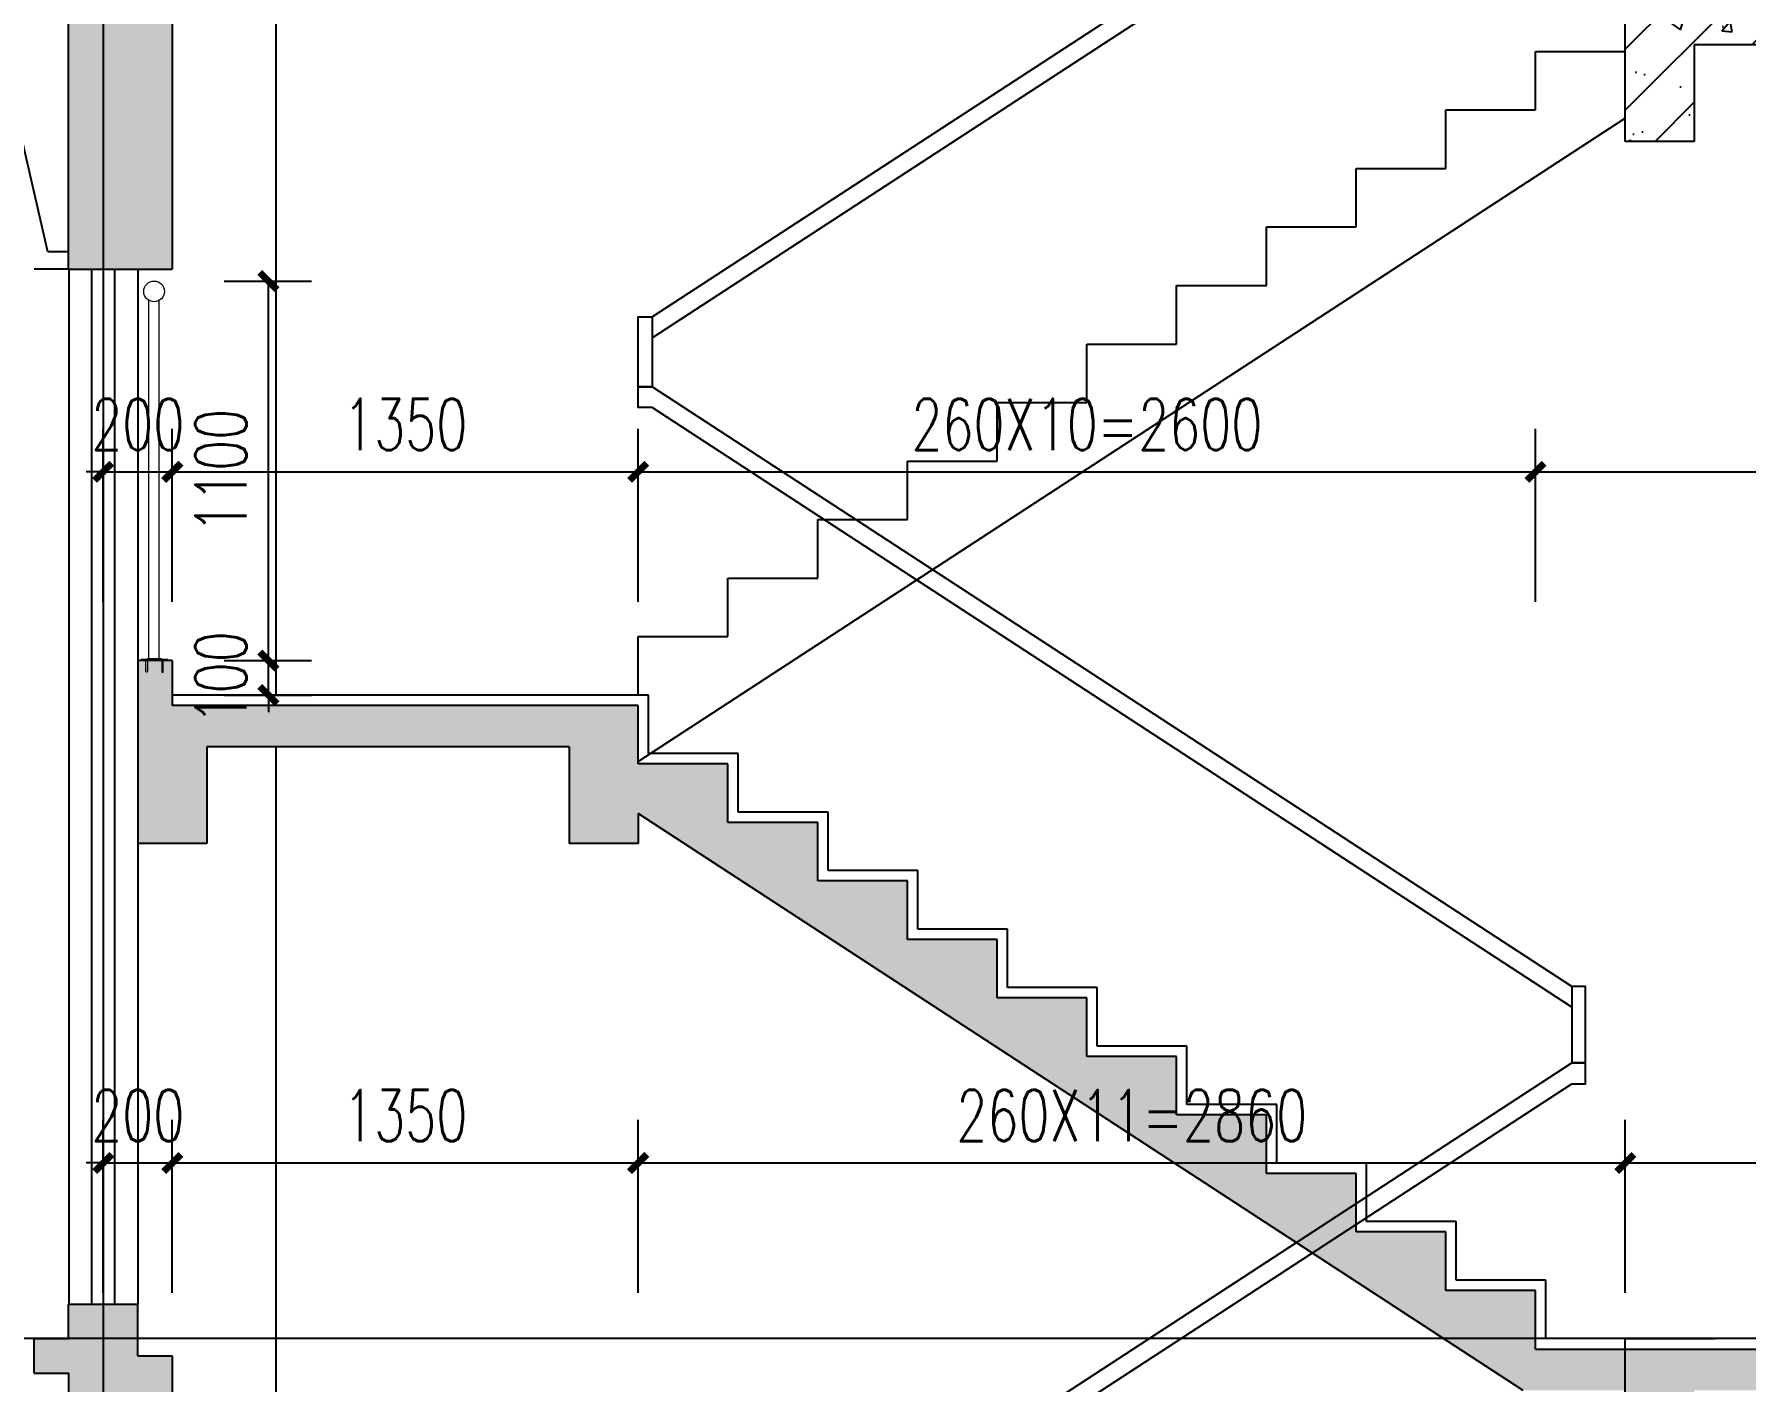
# Model space of a CAD drawing. Extents: x 1738711 to 2346805, y 1189731 to 2516152.
# Drawn here: x 2042993 to 2047952, y 1388647 to 1392552 of the extents above; entities that cross this region are included whole.
import ezdxf

# ---------------------------------------------------------------- set-up
doc = ezdxf.new("R2010")
doc.units = 0
doc.header["$LTSCALE"] = 1000
doc.header["$MEASUREMENT"] = 0
doc.linetypes.add('复件 140224通州运河二期售楼部条件图_t3$0$X-ME SHAFT SH$0$X-B2$0$WATER_LINE', pattern=[0])
for name, color, linetype in [('CONTINUOUS', 7, 'Continuous'), ('DOTE', 1, 'Continuous'), ('PUB_DIM', 3, 'Continuous'), ('PUB_HATCH', 8, 'Continuous'), ('S_E_STAIR', 4, 'Continuous'), ('WALL', 40, 'Continuous'), ('WINDOW', 144, 'Continuous'), ('切线', 35, 'Continuous'), ('看线', 8, 'Continuous')]:
    doc.layers.add(name, color=color, linetype=linetype)
doc.layers.add('填充', color=252, linetype='Continuous', lineweight=5)
doc.layers.add('栏杆', color=6, linetype='Continuous', lineweight=15)
doc.styles.add('_TCH_DIM_T3', font='SIMPLEX', dxfattribs={"width": 0.705882, "bigfont": 'GBCBIG'})
doc.dimstyles.new('_TCH_ARCH&&50', dxfattribs={"dimtxt": 148.75, "dimasz": 50, "dimexe": 125, "dimexo": 150, "dimgap": 63.125, "dimtad": 1, "dimdec": 0, "dimzin": 0, "dimdsep": 46, "dimtxsty": '_TCH_DIM_T3', "dimblk": 'ARCHTICK', "dimcen": 0.09, "dimclrt": 7, "dimazin": 2, "dimtfac": 1, "dimtdec": 0, "dimtix": 1, "dimtmove": 2, "dimatfit": 3, "dimfxl": 50, "dimtolj": 1, "dimtzin": 0, "dimarcsym": 0})
pattern_1 = [(45, (0, 0), (-88.3883476, 88.3883476), []), (50, (0, 0), (358.63009, -31.376067), [37.5, -412.5]), (355, (0, 0), (-69.375667, 376.096067), [30, -330]), (100.4514, (29.9, -2.6), (289.25469, 344.71977), [31.870095, -350.571056]), (46.1842, (0, 100), (533.620524, -82.75951), [56.25, -618.75]), (96.6356, (44.47, 93.1), (467.33135, 487.05894), [47.80514, -525.8565]), (351.1842, (0, 100), (467.33097, 487.0593), [45, -495]), (21, (50, 75), (298.453526, -201.309445), [37.5, -412.5]), (326, (50, 75), (121.657666, 362.57502), [30, -330]), (71.4514, (74.87, 58.22), (420.111314, 161.26525), [31.870095, -350.571056]), (37.5, (0, 0), (6.0799277, 166.446927), [0, -326, 0, -335, 0, -331.25]), (7.5, (0, 0), (131.534769, 197.205856), [0, -191, 0, -318.5, 0, -126.25]), (327.5, (-111.5, 0), (266.911218, -11.277436), [0, -125, 0, -390, 0, -517.5]), (317.5, (-161.5, 0), (291.593085, 50.052491), [0, -162.5, 0, -259, 0, -367.5])]

# ---------------------------------------------------------------- blocks, each defined once
blk = doc.blocks.new('gdfdgdfgdfbvfcxv')
at = {"layer": '填充'}
blk.add_line((264925, -67479), (264925, -67589), dxfattribs=at)
for points in [[(264919, -67480), (264829, -67480, -1), (264829, -67468), (264919, -67468)], [(264919, -67588), (264829, -67588, 1), (264829, -67600), (264919, -67600)]]:
    blk.add_lwpolyline(points, format="xyb", dxfattribs=at)
blk.add_lwpolyline([(264911, -67634), (264911, -67434), (264919, -67434), (264919, -67634)], close=True, dxfattribs=at)
blk.add_lwpolyline([(264911, -67634), (264911, -67434), (264919, -67434), (264919, -67634)], close=True, dxfattribs=at)
for centre, radius, start, end in [((264919, -67483), 4.5, 318.2388, 90), ((264915, -67488), 9.2, 330.3198, 59.7492), ((264919, -67495), 4.5, 318.2388, 90), ((264919, -67501), 4.5, 318.2388, 90), ((264919, -67507), 4.5, 318.2388, 90), ((264919, -67513), 4.5, 318.2388, 90), ((264919, -67519), 4.5, 318.2388, 90), ((264919, -67525), 4.5, 318.2388, 90), ((264919, -67531), 4.5, 318.2388, 90), ((264919, -67537), 4.5, 318.2388, 90), ((264919, -67543), 4.5, 318.2388, 90), ((264919, -67549), 4.5, 318.2388, 90), ((264919, -67555), 4.5, 318.2388, 90), ((264919, -67561), 4.5, 318.2388, 90), ((264919, -67567), 4.5, 318.2388, 90), ((264919, -67573), 4.5, 318.2388, 90), ((264919, -67579), 4.5, 318.2388, 90), ((264919, -67585), 4.5, 270, 90)]:
    blk.add_arc(centre, radius, start, end, dxfattribs=at)
blk = doc.blocks.new('_ArchTick')
at = {"color": 0, "linetype": 'ByBlock', "const_width": 0.4}
blk.add_lwpolyline([(-0.5, -0.5), (0.5, 0.5)], dxfattribs=at)
blk = doc.blocks.new('*D276')
at = {"layer": 'Defpoints', "color": 0, "transparency": 16777216}
for p in [(2043393.2, 1391836.9), (2043671.7, 1391836.9), (2043393.2, 1390736.9)]:
    blk.add_point(p, dxfattribs=at)
at = {"layer": 'PUB_DIM', "color": 0, "lineweight": -2, "transparency": 16777216}
for p, q in [((2043543.2, 1391836.9), (2043796.7, 1391836.9)), ((2043671.7, 1390736.9), (2043671.7, 1391836.9)), ((2043543.2, 1390736.9), (2043796.7, 1390736.9))]:
    blk.add_line(p, q, dxfattribs=at)
at = {"layer": 'PUB_DIM', "color": 0, "lineweight": -2, "transparency": 16777216, "xscale": 50, "yscale": 50, "zscale": 50}
for p, rotation in [((2043671.7, 1391836.9), 90), ((2043671.7, 1390736.9), 270)]:
    blk.add_blockref('_ArchTick', p, dxfattribs=dict(at, rotation=rotation))
at = {"layer": 'PUB_DIM', "color": 7, "transparency": 16777216, "insert": (2043534.2, 1391286.9), "char_height": 148.75, "attachment_point": 5, "rotation": 90, "style": '_TCH_DIM_T3'}
blk.add_mtext('\\A1;1100', dxfattribs=at)
blk = doc.blocks.new('*D277')
at = {"layer": 'Defpoints', "color": 0, "transparency": 16777216}
for p in [(2043393.2, 1390736.9), (2043671.7, 1390736.9), (2043393.2, 1390636.9)]:
    blk.add_point(p, dxfattribs=at)
at = {"layer": 'PUB_DIM', "color": 0, "lineweight": -2, "transparency": 16777216}
for p, q in [((2043671.7, 1390736.9), (2043671.7, 1390786.9)), ((2043543.2, 1390736.9), (2043796.7, 1390736.9)), ((2043671.7, 1390636.9), (2043671.7, 1390736.9)), ((2043543.2, 1390636.9), (2043796.7, 1390636.9)), ((2043671.7, 1390636.9), (2043671.7, 1390586.9))]:
    blk.add_line(p, q, dxfattribs=at)
at = {"layer": 'PUB_DIM', "color": 0, "lineweight": -2, "transparency": 16777216, "xscale": 50, "yscale": 50, "zscale": 50}
for p, rotation in [((2043671.7, 1390736.9), 270), ((2043671.7, 1390636.9), 90)]:
    blk.add_blockref('_ArchTick', p, dxfattribs=dict(at, rotation=rotation))
at = {"layer": 'PUB_DIM', "color": 7, "transparency": 16777216, "insert": (2043534.2, 1390686.9), "char_height": 148.75, "attachment_point": 5, "rotation": 90, "style": '_TCH_DIM_T3'}
blk.add_mtext('\\A1;100', dxfattribs=at)
blk = doc.blocks.new('*D1507')
at = {"layer": 'Defpoints', "color": 0, "transparency": 16777216}
for p in [(2048943.2, 1391283.8), (2047343.2, 1390757), (2048943.2, 1390757)]:
    blk.add_point(p, dxfattribs=at)
at = {"layer": 'PUB_DIM', "color": 0, "lineweight": -2, "transparency": 16777216}
for p, q in [((2047343.2, 1390907), (2047343.2, 1391408.8)), ((2048943.2, 1390907), (2048943.2, 1391408.8)), ((2047343.2, 1391283.8), (2048943.2, 1391283.8))]:
    blk.add_line(p, q, dxfattribs=at)
at = {"layer": 'PUB_DIM', "color": 0, "lineweight": -2, "transparency": 16777216, "xscale": 50, "yscale": 50, "zscale": 50, "rotation": 180}
blk.add_blockref('_ArchTick', (2047343.2, 1391283.8), dxfattribs=at)
at = {"layer": 'PUB_DIM', "color": 0, "lineweight": -2, "transparency": 16777216, "xscale": 50, "yscale": 50, "zscale": 50}
blk.add_blockref('_ArchTick', (2048943.2, 1391283.8), dxfattribs=at)
at = {"layer": 'PUB_DIM', "color": 7, "transparency": 16777216, "insert": (2048143.2, 1391421.3), "char_height": 148.75, "attachment_point": 5, "style": '_TCH_DIM_T3'}
blk.add_mtext('\\A1;1600', dxfattribs=at)
blk = doc.blocks.new('*D1508')
at = {"layer": 'Defpoints', "color": 0, "transparency": 16777216}
for p in [(2047343.2, 1391283.8), (2044743.2, 1390757), (2047343.2, 1390757)]:
    blk.add_point(p, dxfattribs=at)
at = {"layer": 'PUB_DIM', "color": 0, "lineweight": -2, "transparency": 16777216}
for p, q in [((2044743.2, 1390907), (2044743.2, 1391408.8)), ((2047343.2, 1390907), (2047343.2, 1391408.8)), ((2044743.2, 1391283.8), (2047343.2, 1391283.8))]:
    blk.add_line(p, q, dxfattribs=at)
at = {"layer": 'PUB_DIM', "color": 0, "lineweight": -2, "transparency": 16777216, "xscale": 50, "yscale": 50, "zscale": 50, "rotation": 180}
blk.add_blockref('_ArchTick', (2044743.2, 1391283.8), dxfattribs=at)
at = {"layer": 'PUB_DIM', "color": 0, "lineweight": -2, "transparency": 16777216, "xscale": 50, "yscale": 50, "zscale": 50}
blk.add_blockref('_ArchTick', (2047343.2, 1391283.8), dxfattribs=at)
at = {"layer": 'PUB_DIM', "color": 7, "transparency": 16777216, "insert": (2046043.2, 1391421.3), "char_height": 148.75, "attachment_point": 5, "style": '_TCH_DIM_T3'}
blk.add_mtext('\\A1;260X10=2600', dxfattribs=at)
blk = doc.blocks.new('*D1509')
at = {"layer": 'Defpoints', "color": 0, "transparency": 16777216}
for p in [(2044743.2, 1391283.8), (2043393.2, 1390757), (2044743.2, 1390757)]:
    blk.add_point(p, dxfattribs=at)
at = {"layer": 'PUB_DIM', "color": 0, "lineweight": -2, "transparency": 16777216}
for p, q in [((2043393.2, 1390907), (2043393.2, 1391408.8)), ((2044743.2, 1390907), (2044743.2, 1391408.8)), ((2043393.2, 1391283.8), (2044743.2, 1391283.8))]:
    blk.add_line(p, q, dxfattribs=at)
at = {"layer": 'PUB_DIM', "color": 0, "lineweight": -2, "transparency": 16777216, "xscale": 50, "yscale": 50, "zscale": 50, "rotation": 180}
blk.add_blockref('_ArchTick', (2043393.2, 1391283.8), dxfattribs=at)
at = {"layer": 'PUB_DIM', "color": 0, "lineweight": -2, "transparency": 16777216, "xscale": 50, "yscale": 50, "zscale": 50}
blk.add_blockref('_ArchTick', (2044743.2, 1391283.8), dxfattribs=at)
at = {"layer": 'PUB_DIM', "color": 7, "transparency": 16777216, "insert": (2044068.2, 1391421.3), "char_height": 148.75, "attachment_point": 5, "style": '_TCH_DIM_T3'}
blk.add_mtext('\\A1;1350', dxfattribs=at)
blk = doc.blocks.new('*D1510')
at = {"layer": 'Defpoints', "color": 0, "transparency": 16777216}
for p in [(2043393.2, 1391283.8), (2043193.2, 1390757), (2043393.2, 1390757)]:
    blk.add_point(p, dxfattribs=at)
at = {"layer": 'PUB_DIM', "color": 0, "lineweight": -2, "transparency": 16777216}
for p, q in [((2043193.2, 1390907), (2043193.2, 1391408.8)), ((2043393.2, 1390907), (2043393.2, 1391408.8)), ((2043193.2, 1391283.8), (2043143.2, 1391283.8)), ((2043193.2, 1391283.8), (2043393.2, 1391283.8)), ((2043393.2, 1391283.8), (2043443.2, 1391283.8))]:
    blk.add_line(p, q, dxfattribs=at)
at = {"layer": 'PUB_DIM', "color": 0, "lineweight": -2, "transparency": 16777216, "xscale": 50, "yscale": 50, "zscale": 50}
blk.add_blockref('_ArchTick', (2043193.2, 1391283.8), dxfattribs=at)
at = {"layer": 'PUB_DIM', "color": 0, "lineweight": -2, "transparency": 16777216, "xscale": 50, "yscale": 50, "zscale": 50, "rotation": 180}
blk.add_blockref('_ArchTick', (2043393.2, 1391283.8), dxfattribs=at)
at = {"layer": 'PUB_DIM', "color": 7, "transparency": 16777216, "insert": (2043293.2, 1391421.3), "char_height": 148.75, "attachment_point": 5, "style": '_TCH_DIM_T3'}
blk.add_mtext('\\A1;200', dxfattribs=at)
blk = doc.blocks.new('*D1513')
at = {"layer": 'Defpoints', "color": 0, "transparency": 16777216}
for p in [(2048943.2, 1389280.8), (2047603.2, 1388754), (2048943.2, 1388754)]:
    blk.add_point(p, dxfattribs=at)
at = {"layer": 'PUB_DIM', "color": 0, "lineweight": -2, "transparency": 16777216}
for p, q in [((2047603.2, 1388904), (2047603.2, 1389405.8)), ((2048943.2, 1388904), (2048943.2, 1389405.8)), ((2047603.2, 1389280.8), (2048943.2, 1389280.8))]:
    blk.add_line(p, q, dxfattribs=at)
at = {"layer": 'PUB_DIM', "color": 0, "lineweight": -2, "transparency": 16777216, "xscale": 50, "yscale": 50, "zscale": 50, "rotation": 180}
blk.add_blockref('_ArchTick', (2047603.2, 1389280.8), dxfattribs=at)
at = {"layer": 'PUB_DIM', "color": 0, "lineweight": -2, "transparency": 16777216, "xscale": 50, "yscale": 50, "zscale": 50}
blk.add_blockref('_ArchTick', (2048943.2, 1389280.8), dxfattribs=at)
at = {"layer": 'PUB_DIM', "color": 7, "transparency": 16777216, "insert": (2048273.2, 1389418.3), "char_height": 148.75, "attachment_point": 5, "style": '_TCH_DIM_T3'}
blk.add_mtext('\\A1;1340', dxfattribs=at)
blk = doc.blocks.new('*D1514')
at = {"layer": 'Defpoints', "color": 0, "transparency": 16777216}
for p in [(2047603.2, 1389280.8), (2044743.2, 1388754), (2047603.2, 1388754)]:
    blk.add_point(p, dxfattribs=at)
at = {"layer": 'PUB_DIM', "color": 0, "lineweight": -2, "transparency": 16777216}
for p, q in [((2044743.2, 1388904), (2044743.2, 1389405.8)), ((2047603.2, 1388904), (2047603.2, 1389405.8)), ((2044743.2, 1389280.8), (2047603.2, 1389280.8))]:
    blk.add_line(p, q, dxfattribs=at)
at = {"layer": 'PUB_DIM', "color": 0, "lineweight": -2, "transparency": 16777216, "xscale": 50, "yscale": 50, "zscale": 50, "rotation": 180}
blk.add_blockref('_ArchTick', (2044743.2, 1389280.8), dxfattribs=at)
at = {"layer": 'PUB_DIM', "color": 0, "lineweight": -2, "transparency": 16777216, "xscale": 50, "yscale": 50, "zscale": 50}
blk.add_blockref('_ArchTick', (2047603.2, 1389280.8), dxfattribs=at)
at = {"layer": 'PUB_DIM', "color": 7, "transparency": 16777216, "insert": (2046173.2, 1389418.3), "char_height": 148.75, "attachment_point": 5, "style": '_TCH_DIM_T3'}
blk.add_mtext('\\A1;260X11=2860', dxfattribs=at)
blk = doc.blocks.new('*D1515')
at = {"layer": 'Defpoints', "color": 0, "transparency": 16777216}
for p in [(2044743.2, 1389280.8), (2043393.2, 1388754), (2044743.2, 1388754)]:
    blk.add_point(p, dxfattribs=at)
at = {"layer": 'PUB_DIM', "color": 0, "lineweight": -2, "transparency": 16777216}
for p, q in [((2043393.2, 1388904), (2043393.2, 1389405.8)), ((2044743.2, 1388904), (2044743.2, 1389405.8)), ((2043393.2, 1389280.8), (2044743.2, 1389280.8))]:
    blk.add_line(p, q, dxfattribs=at)
at = {"layer": 'PUB_DIM', "color": 0, "lineweight": -2, "transparency": 16777216, "xscale": 50, "yscale": 50, "zscale": 50, "rotation": 180}
blk.add_blockref('_ArchTick', (2043393.2, 1389280.8), dxfattribs=at)
at = {"layer": 'PUB_DIM', "color": 0, "lineweight": -2, "transparency": 16777216, "xscale": 50, "yscale": 50, "zscale": 50}
blk.add_blockref('_ArchTick', (2044743.2, 1389280.8), dxfattribs=at)
at = {"layer": 'PUB_DIM', "color": 7, "transparency": 16777216, "insert": (2044068.2, 1389418.3), "char_height": 148.75, "attachment_point": 5, "style": '_TCH_DIM_T3'}
blk.add_mtext('\\A1;1350', dxfattribs=at)
blk = doc.blocks.new('*D1516')
at = {"layer": 'Defpoints', "color": 0, "transparency": 16777216}
for p in [(2043393.2, 1389280.8), (2043193.2, 1388754), (2043393.2, 1388754)]:
    blk.add_point(p, dxfattribs=at)
at = {"layer": 'PUB_DIM', "color": 0, "lineweight": -2, "transparency": 16777216}
for p, q in [((2043193.2, 1388904), (2043193.2, 1389405.8)), ((2043393.2, 1388904), (2043393.2, 1389405.8)), ((2043193.2, 1389280.8), (2043143.2, 1389280.8)), ((2043193.2, 1389280.8), (2043393.2, 1389280.8)), ((2043393.2, 1389280.8), (2043443.2, 1389280.8))]:
    blk.add_line(p, q, dxfattribs=at)
at = {"layer": 'PUB_DIM', "color": 0, "lineweight": -2, "transparency": 16777216, "xscale": 50, "yscale": 50, "zscale": 50}
blk.add_blockref('_ArchTick', (2043193.2, 1389280.8), dxfattribs=at)
at = {"layer": 'PUB_DIM', "color": 0, "lineweight": -2, "transparency": 16777216, "xscale": 50, "yscale": 50, "zscale": 50, "rotation": 180}
blk.add_blockref('_ArchTick', (2043393.2, 1389280.8), dxfattribs=at)
at = {"layer": 'PUB_DIM', "color": 7, "transparency": 16777216, "insert": (2043293.2, 1389418.3), "char_height": 148.75, "attachment_point": 5, "style": '_TCH_DIM_T3'}
blk.add_mtext('\\A1;200', dxfattribs=at)

msp = doc.modelspace()

# ---------------------------------------------------------------- hatches: boundary and pattern name
at = {"layer": 'PUB_HATCH', "linetype": '复件 140224通州运河二期售楼部条件图_t3$0$X-ME SHAFT SH$0$X-B2$0$WATER_LINE'}
h = msp.add_hatch(dxfattribs=at)
h.set_pattern_fill('钢筋混凝土', color=256, scale=50, style=0)
h.set_pattern_definition(pattern_1)
h.paths.add_polyline_path([(2050093.2, 1395371.6), (2050093.2, 1396771.6), (2049892.4, 1396771.6), (2049892.4, 1396671.6), (2049992.4, 1396671.6), (2049992.4, 1396371.6), (2043193.2, 1396371.6), (2043193.2, 1396671.6), (2043293.2, 1396671.6), (2043293.2, 1396771.6), (2043092.4, 1396771.6), (2043092.4, 1395671.6), (2042393.2, 1395671.6), (2042393.2, 1395571.6), (2043092.4, 1395571.6), (2043092.4, 1394591.6), (2042393.2, 1394591.6), (2042393.2, 1394471.6), (2043293.2, 1394471.6), (2043293.2, 1396251.6), (2049893.2, 1396251.6), (2049893.2, 1395071.6), (2050093.2, 1395071.6), (2050093.2, 1395271.6), (2050893.2, 1395271.6), (2050893.2, 1395371.6)])
h.paths.add_polyline_path([(2043393.2, 1392671.6), (2043092.4, 1392671.6), (2043092.4, 1391871.6), (2043093.2, 1391871.6), (2043393.2, 1391871.6)])
h = msp.add_hatch(dxfattribs=at)
h.set_pattern_fill('钢筋混凝土', color=256, scale=50, style=0)
h.set_pattern_definition([(45, (2049965.37, 1392749.32), (-88.3883, 88.3883), []), (50, (2049965.37, 1392749.32), (358.63, -31.376), [37.5, -412.5]), (355, (2049965.37, 1392749.32), (-69.376, 376.096), [30, -330]), (100.451, (2049995.25, 1392746.7), (289.255, 344.72), [31.87, -350.57]), (46.184, (2049965.37, 1392849.32), (533.62, -82.76), [56.25, -618.75]), (96.636, (2050009.84, 1392842.43), (467.33, 487.06), [47.805, -525.86]), (351.184, (2049965.37, 1392849.3), (467.33, 487.06), [45, -495]), (21, (2050015.37, 1392824.32), (298.454, -201.31), [37.5, -412.5]), (326, (2050015.37, 1392824.32), (121.658, 362.575), [30, -330]), (71.451, (2050040.24, 1392807.55), (420.11, 161.265), [31.87, -350.57]), (37.5, (2049965.37, 1392749.32), (6.08, 166.447), [0, -326, 0, -335, 0, -331.25]), (7.5, (2049965.37, 1392749.32), (131.535, 197.206), [0, -191, 0, -318.5, 0, -126.25]), (327.5, (2049853.87, 1392749.32), (266.911, -11.2774), [0, -125, 0, -390, 0, -517.5]), (317.5, (2049803.87, 1392749.32), (291.593, 50.052), [0, -162.5, 0, -259, 0, -367.5])])
h.paths.add_polyline_path([(2050093.2, 1392971.6), (2049893.2, 1392971.6), (2049893.2, 1392671.6), (2050093.2, 1392671.6)])
h.paths.add_polyline_path([(2050093.2, 1392551.6), (2051129.2, 1392551.6), (2051129.2, 1392671.6), (2049893.2, 1392671.6), (2049893.2, 1392641.6), (2047603.2, 1392641.6), (2047603.2, 1392241.6), (2047803.2, 1392241.6), (2047803.2, 1392521.6), (2048943.2, 1392521.6), (2048943.2, 1392241.6), (2049143.2, 1392241.6), (2049143.2, 1392521.6), (2049793.2, 1392521.6), (2049793.2, 1391871.6), (2050093.2, 1391871.6)])
h.paths.add_polyline_path([(2047703.2, 1392771.6), (2047603.2, 1392771.6), (2047603.2, 1392641.6), (2047703.2, 1392641.6)])
h.paths.add_polyline_path([(2050093.2, 1391071.6), (2049893.2, 1391071.6), (2049893.2, 1390871.6), (2050093.2, 1390871.6)])
h = msp.add_hatch(dxfattribs=at)
h.set_pattern_fill('钢筋混凝土', color=256, scale=50, style=0)
h.set_pattern_definition(pattern_1)
h.paths.add_polyline_path([(2045003.2, 1390437.3), (2044743.2, 1390437.3), (2044743.2, 1390606.9), (2043393.2, 1390606.9), (2043393.2, 1390736.9), (2043293.2, 1390736.9), (2043293.2, 1390206.9), (2043493.2, 1390206.9), (2043493.2, 1390486.9), (2044543.2, 1390486.9), (2044543.2, 1390206.9), (2044743.2, 1390206.9), (2044743.2, 1390294.1), (2047307.5, 1388621.6), (2047603.2, 1388621.6), (2047603.2, 1388341.6), (2047803.2, 1388341.6), (2047803.2, 1388621.6), (2048943.2, 1388621.6), (2048943.2, 1388341.6), (2049143.2, 1388341.6), (2049143.2, 1388601.6), (2049793.2, 1388601.6), (2049793.2, 1387971.6), (2050093.2, 1387971.6), (2050093.2, 1388601.6), (2051129.2, 1388601.6), (2051129.2, 1388721.6), (2049143.2, 1388721.6), (2049143.2, 1388741.6), (2047343.2, 1388741.6), (2047343.2, 1388911.2), (2047083.2, 1388911.2), (2047083.2, 1389080.8), (2046823.2, 1389080.8), (2046823.2, 1389250.3), (2046563.2, 1389250.3), (2046563.2, 1389419.9), (2046303.2, 1389419.9), (2046303.2, 1389589.5), (2046043.2, 1389589.5), (2046043.2, 1389759), (2045783.2, 1389759), (2045783.2, 1389928.6), (2045523.2, 1389928.6), (2045523.2, 1390098.2), (2045263.2, 1390098.2), (2045263.2, 1390267.8), (2045003.2, 1390267.8)])
h.paths.add_polyline_path([(2050093.2, 1388871.6), (2049893.2, 1388871.6), (2049893.2, 1388721.6), (2050093.2, 1388721.6)], flags=17)
h.paths.add_polyline_path([(2050093.2, 1387171.6), (2049893.2, 1387171.6), (2049893.2, 1386971.6), (2050093.2, 1386971.6)])
h.paths.add_polyline_path([(2043393.2, 1388721.6), (2043293.2, 1388721.6), (2043293.2, 1388871.6), (2043092.4, 1388871.6), (2043092.4, 1388771.6), (2042993.2, 1388771.6), (2042993.2, 1388671.6), (2043093.2, 1388671.6), (2043093.2, 1388271.6), (2042993.2, 1388271.6), (2042993.2, 1388171.6), (2043093.2, 1388171.6), (2043093.2, 1387971.6), (2043393.2, 1387971.6)])

# ---------------------------------------------------------------- linework, layer by layer
at = {"layer": 'DOTE'}
for p, q in [((2043193.2, 1397290.7), (2043193.2, 1370014.9)), ((2051903.8, 1388771.6), (2040349.5, 1388771.6))]:
    msp.add_line(p, q, dxfattribs=at)
at = {"layer": 'S_E_STAIR'}
for p, q in [((2044783.2, 1391732.6), (2047635.5, 1393592.8)), ((2044783.2, 1391672.6), (2047635.5, 1393532.8)), ((2047603.2, 1392502.2), (2047603.2, 1392671.7)), ((2047343.2, 1392332.6), (2047343.2, 1392502.2)), ((2047343.2, 1392502.2), (2047603.2, 1392502.2)), ((2047083.2, 1392163), (2047083.2, 1392332.6)), ((2047083.2, 1392332.6), (2047343.2, 1392332.6)), ((2044743.2, 1390444.1), (2047603.2, 1392309.3)), ((2046823.2, 1391993.5), (2046823.2, 1392163)), ((2046823.2, 1392163), (2047083.2, 1392163)), ((2046563.2, 1391823.9), (2046563.2, 1391993.5)), ((2046563.2, 1391993.5), (2046823.2, 1391993.5)), ((2046303.2, 1391654.3), (2046303.2, 1391823.9)), ((2046303.2, 1391823.9), (2046563.2, 1391823.9)), ((2046043.2, 1391484.7), (2046043.2, 1391654.3)), ((2046043.2, 1391654.3), (2046303.2, 1391654.3)), ((2047448.2, 1389792.3), (2044783.2, 1391530.4)), ((2045783.2, 1391315.2), (2045783.2, 1391484.7)), ((2045783.2, 1391484.7), (2046043.2, 1391484.7)), ((2047448.2, 1389732.3), (2044783.2, 1391470.4)), ((2045523.2, 1391145.6), (2045523.2, 1391315.2)), ((2045523.2, 1391315.2), (2045783.2, 1391315.2)), ((2045263.2, 1390976), (2045263.2, 1391145.6)), ((2045263.2, 1391145.6), (2045523.2, 1391145.6)), ((2045003.2, 1390806.5), (2045003.2, 1390976)), ((2045003.2, 1390976), (2045263.2, 1390976)), ((2044743.2, 1390636.9), (2044743.2, 1390806.5)), ((2044743.2, 1390806.5), (2045003.2, 1390806.5)), ((2044783.2, 1387832.6), (2047448.2, 1389570.6)), ((2044783.2, 1387772.6), (2047448.2, 1389510.6)), ((2047603.2, 1388602.2), (2047603.2, 1388771.7)), ((2047603.2, 1388771.7), (2047863.2, 1388771.7))]:
    msp.add_line(p, q, dxfattribs=at)
for points in [[(2044783.2, 1391530.4), (2044743.2, 1391530.4), (2044743.2, 1391732.6), (2044783.2, 1391732.6)], [(2047448.2, 1389570.6), (2047488.2, 1389570.6), (2047488.2, 1389792.3), (2047448.2, 1389792.3)]]:
    msp.add_lwpolyline(points, close=True, dxfattribs=at)
for points in [[(2044783.2, 1391470.4), (2044743.2, 1391470.4), (2044743.2, 1391530.4), (2044783.2, 1391530.4)], [(2047448.2, 1389510.6), (2047488.2, 1389510.6), (2047488.2, 1389570.6), (2047448.2, 1389570.6)]]:
    msp.add_lwpolyline(points, dxfattribs=at)
at = {"layer": 'WALL'}
for p, q in [((2043033, 1391921.6), (2042444.5, 1394471.6)), ((2043092.4, 1391871.6), (2043092.4, 1394471.6)), ((2047603.2, 1392241.6), (2047603.2, 1392771.6)), ((2043393.2, 1392671.6), (2043393.2, 1391871.6)), ((2047803.2, 1392521.6), (2047803.2, 1392241.6)), ((2048943.2, 1392521.6), (2047803.2, 1392521.6)), ((2047803.2, 1392241.6), (2047603.2, 1392241.6)), ((2043092.4, 1391921.6), (2043033, 1391921.6)), ((2043092.4, 1391871.6), (2042993.2, 1391871.6)), ((2043092.4, 1391871.6), (2043393.2, 1391871.6)), ((2043293.2, 1391871.6), (2043293.2, 1391871.6)), ((2043293.2, 1390736.9), (2043293.2, 1390206.9)), ((2043393.2, 1390736.9), (2043293.2, 1390736.9)), ((2043393.2, 1390736.9), (2043393.2, 1390606.9)), ((2044743.2, 1390606.9), (2043393.2, 1390606.9)), ((2044743.2, 1390437.3), (2044743.2, 1390606.9)), ((2044543.2, 1390486.9), (2043493.2, 1390486.9)), ((2043493.2, 1390486.9), (2043493.2, 1390206.9)), ((2044543.2, 1390486.9), (2044543.2, 1390206.9)), ((2045003.2, 1390437.3), (2044743.2, 1390437.3)), ((2045003.2, 1390267.8), (2045003.2, 1390437.3)), ((2044743.2, 1390294.1), (2044743.2, 1390206.9)), ((2047307.5, 1388621.6), (2044743.2, 1390294.1)), ((2045263.2, 1390267.8), (2045003.2, 1390267.8)), ((2045263.2, 1390098.2), (2045263.2, 1390267.8)), ((2043493.2, 1390206.9), (2043293.2, 1390206.9)), ((2044743.2, 1390206.9), (2044543.2, 1390206.9)), ((2045523.2, 1390098.2), (2045263.2, 1390098.2)), ((2045523.2, 1389928.6), (2045523.2, 1390098.2)), ((2045783.2, 1389928.6), (2045523.2, 1389928.6)), ((2045783.2, 1389759), (2045783.2, 1389928.6)), ((2046043.2, 1389759), (2045783.2, 1389759)), ((2046043.2, 1389589.5), (2046043.2, 1389759)), ((2046303.2, 1389589.5), (2046043.2, 1389589.5)), ((2046303.2, 1389419.9), (2046303.2, 1389589.5)), ((2046563.2, 1389419.9), (2046303.2, 1389419.9)), ((2046563.2, 1389250.3), (2046563.2, 1389419.9)), ((2046823.2, 1389250.3), (2046563.2, 1389250.3)), ((2046823.2, 1389080.8), (2046823.2, 1389250.3)), ((2047083.2, 1389080.8), (2046823.2, 1389080.8)), ((2047083.2, 1388911.2), (2047083.2, 1389080.8)), ((2047343.2, 1388911.2), (2047083.2, 1388911.2)), ((2047343.2, 1388741.6), (2047343.2, 1388911.2)), ((2043092.4, 1388771.6), (2043092.4, 1388871.6)), ((2043093.2, 1388871.6), (2043293.2, 1388871.6)), ((2043293.2, 1388721.6), (2043293.2, 1388871.6)), ((2042993.2, 1388771.6), (2043093.2, 1388771.6)), ((2042993.2, 1388671.6), (2042993.2, 1388771.6)), ((2043293.2, 1388721.6), (2043293.2, 1388771.6)), ((2043293.2, 1388721.6), (2043393.2, 1388721.6)), ((2043393.2, 1388721.6), (2043393.2, 1387971.6)), ((2047343.2, 1388741.6), (2049143.2, 1388741.6)), ((2042993.2, 1388671.6), (2043093.2, 1388671.6)), ((2043093.2, 1388271.6), (2043093.2, 1388671.6))]:
    msp.add_line(p, q, dxfattribs=at)
at = {"layer": 'WINDOW'}
for p, q in [((2043093.2, 1391871.6), (2043093.2, 1388871.6)), ((2043159.9, 1388871.6), (2043159.9, 1391871.6)), ((2043226.5, 1388871.6), (2043226.5, 1391871.6)), ((2043293.2, 1391871.6), (2043293.2, 1388871.6))]:
    msp.add_line(p, q, dxfattribs=at)
at = {"layer": '切线'}
for p, q in [((2044773.2, 1390636.9), (2043393.2, 1390636.9)), ((2044773.2, 1390467.3), (2044773.2, 1390636.9)), ((2045033.2, 1390467.3), (2044773.2, 1390467.3)), ((2045033.2, 1390297.8), (2045033.2, 1390467.3)), ((2045293.2, 1390297.8), (2045033.2, 1390297.8)), ((2045293.2, 1390128.2), (2045293.2, 1390297.8)), ((2045553.2, 1390128.2), (2045293.2, 1390128.2)), ((2045553.2, 1389958.6), (2045553.2, 1390128.2)), ((2045813.2, 1389958.6), (2045553.2, 1389958.6)), ((2045813.2, 1389789), (2045813.2, 1389958.6)), ((2046073.2, 1389789), (2045813.2, 1389789)), ((2046073.2, 1389619.5), (2046073.2, 1389789)), ((2046333.2, 1389619.5), (2046073.2, 1389619.5)), ((2046333.2, 1389449.9), (2046333.2, 1389619.5)), ((2046593.2, 1389449.9), (2046333.2, 1389449.9)), ((2046593.2, 1389280.3), (2046593.2, 1389449.9)), ((2046853.2, 1389280.3), (2046593.2, 1389280.3)), ((2046853.2, 1389110.8), (2046853.2, 1389280.3)), ((2047113.2, 1389110.8), (2046853.2, 1389110.8)), ((2047113.2, 1388941.2), (2047113.2, 1389110.8)), ((2047373.2, 1388941.2), (2047113.2, 1388941.2)), ((2047373.2, 1388771.6), (2047373.2, 1388941.2)), ((2048943.2, 1388771.6), (2047373.2, 1388771.6))]:
    msp.add_line(p, q, dxfattribs=at)
at = {"layer": '栏杆', "color": 6, "ltscale": 100}
for points in [[(2043325.5, 1390741.9), (2043325.5, 1391780.9)], [(2043355.5, 1390741.9), (2043355.5, 1391780.9)]]:
    msp.add_lwpolyline(points, dxfattribs=at)
msp.add_circle((2043340.5, 1391806.9), 30, dxfattribs=at)
at = {"layer": '看线'}
for p, q in [((2043693.2, 1396251.6), (2043693.2, 1390636.9)), ((2043693.2, 1390486.9), (2043693.2, 1388771.6)), ((2043693.2, 1388771.6), (2043693.2, 1386736.9))]:
    msp.add_line(p, q, dxfattribs=at)

# ---------------------------------------------------------------- block references
at = {"layer": 'CONTINUOUS', "xscale": -0.384000000001397, "yscale": 0.384000000001397, "zscale": 0.384000000001397, "rotation": 270}
msp.add_blockref('gdfdgdfgdfbvfcxv', (2069274.8, 1289011), dxfattribs=at)

# ---------------------------------------------------------------- dimensions: what is measured, and where the dimension line sits
at = {"layer": 'PUB_DIM'}
for p1, p2, distance, picture, middle in [((2043393.2, 1390736.9), (2043393.2, 1391836.9), -278.5, '*D276', (2043534.2, 1391286.9)), ((2043193.2, 1390757), (2043393.2, 1390757), 526.8, '*D1510', (2043293.2, 1391421.3)), ((2043393.2, 1390757), (2044743.2, 1390757), 526.8, '*D1509', (2044068.2, 1391421.3)), ((2047343.2, 1390757), (2048943.2, 1390757), 526.8, '*D1507', (2048143.2, 1391421.3)), ((2043393.2, 1390636.9), (2043393.2, 1390736.9), -278.5, '*D277', (2043534.2, 1390686.9)), ((2043193.2, 1388754), (2043393.2, 1388754), 526.8, '*D1516', (2043293.2, 1389418.3)), ((2043393.2, 1388754), (2044743.2, 1388754), 526.8, '*D1515', (2044068.2, 1389418.3)), ((2047603.2, 1388754), (2048943.2, 1388754), 526.8, '*D1513', (2048273.2, 1389418.3))]:
    dim = msp.add_aligned_dim(p1=p1, p2=p2, distance=distance, dimstyle='_TCH_ARCH&&50', dxfattribs=at)
    dim.commit()
    dim.dimension.update_dxf_attribs({"geometry": picture, "text_midpoint": middle})
for p1, p2, text, picture, middle in [((2044743.2, 1390757), (2047343.2, 1390757), '260X10=2600', '*D1508', (2046043.2, 1391421.3)), ((2044743.2, 1388754), (2047603.2, 1388754), '260X11=2860', '*D1514', (2046173.2, 1389418.3))]:
    dim = msp.add_aligned_dim(p1=p1, p2=p2, distance=526.8, text=text, dimstyle='_TCH_ARCH&&50', dxfattribs=at)
    dim.commit()
    dim.dimension.update_dxf_attribs({"geometry": picture, "text_midpoint": middle})

doc.saveas('drawing.dxf')
